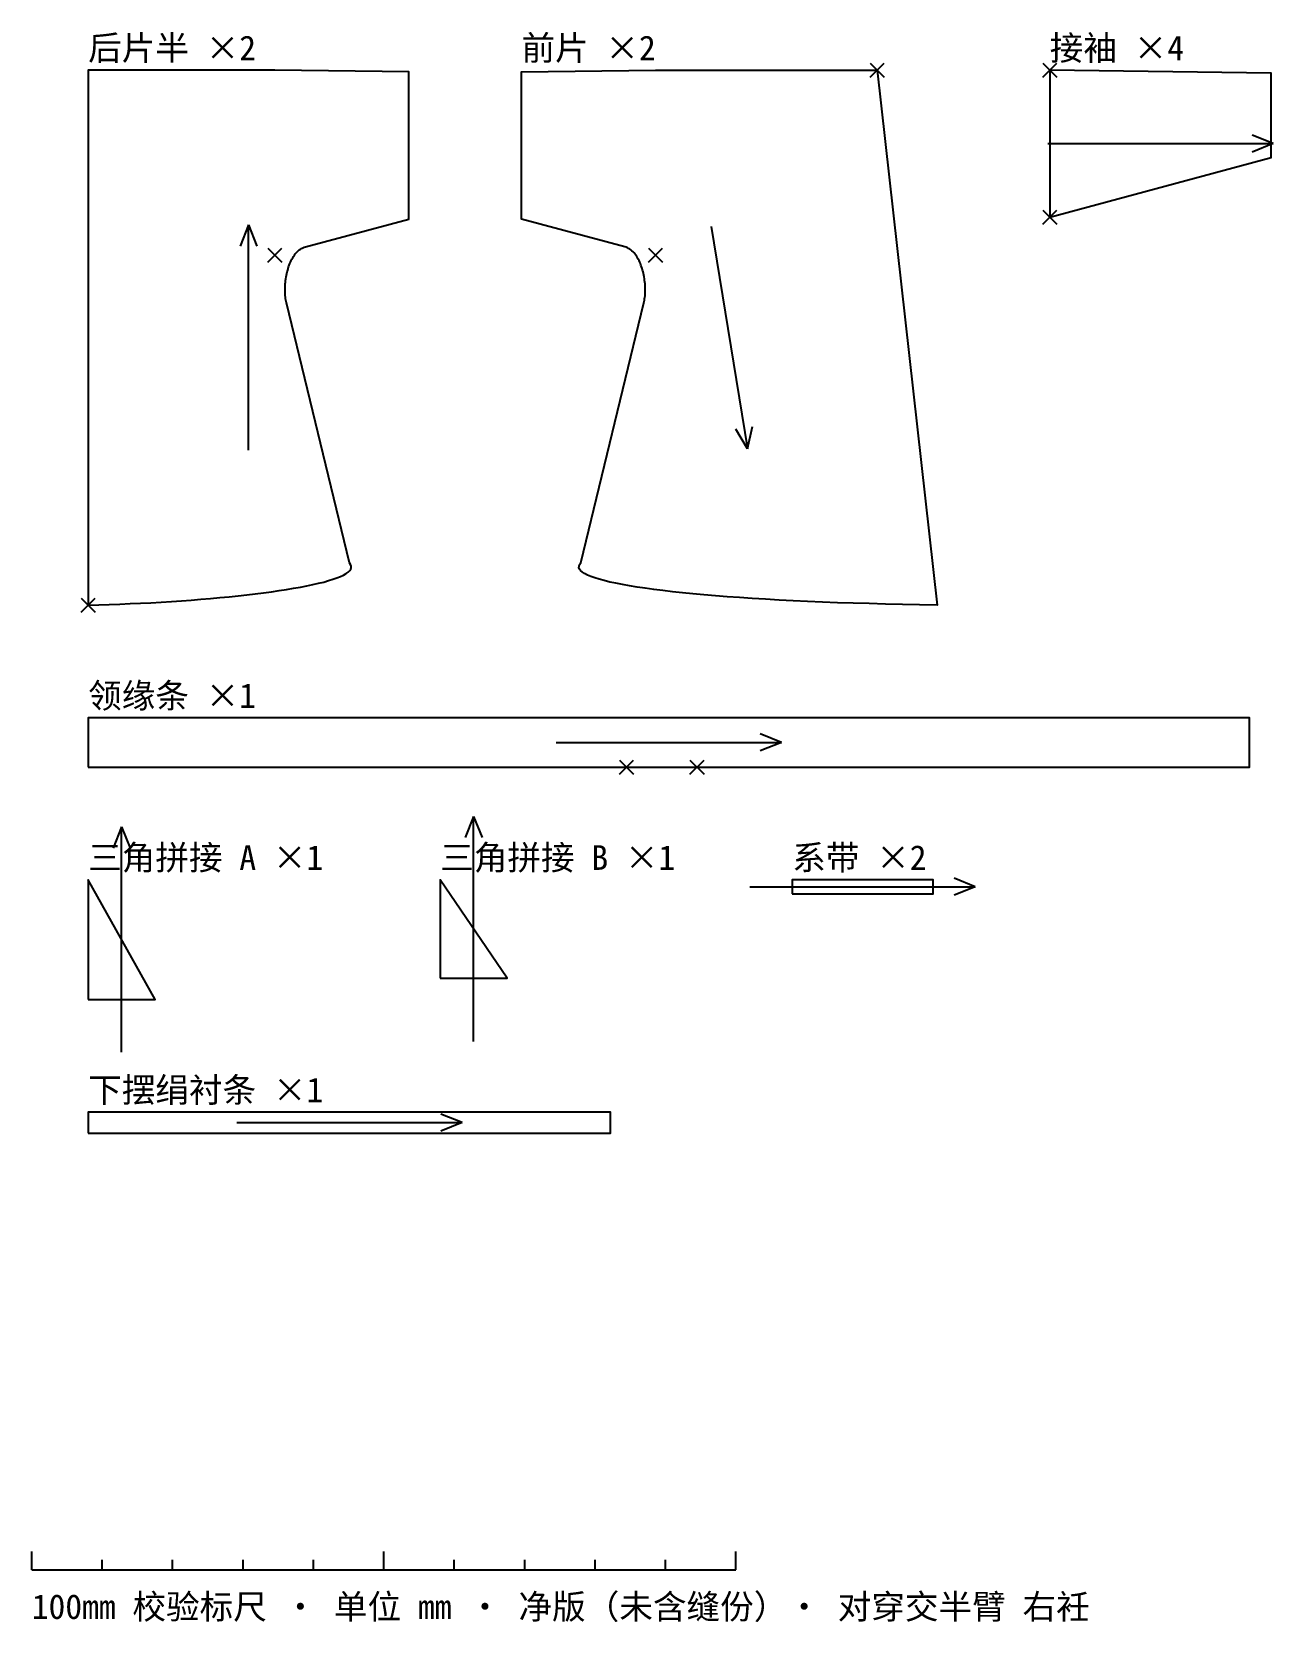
# Model space of a CAD drawing. Header units: millimetres. Extents: x 40 to 1803, y -135 to 2124.
import ezdxf

# ---------------------------------------------------------------- set-up
doc = ezdxf.new("R2010")
doc.units = ezdxf.units.MM
for name, color, linetype in [('CUT_轮廓', 7, 'Continuous'), ('DIM_标注', 4, 'Continuous'), ('GRAIN_布纹', 8, 'Continuous'), ('NOTCH_刀口', 1, 'Continuous'), ('TEXT_文字', 3, 'Continuous')]:
    doc.layers.add(name, color=color, linetype=linetype)
doc.styles.add('CN', font='simsun.ttc')

msp = doc.modelspace()

# ---------------------------------------------------------------- linework, layer by layer
at = {"layer": 'CUT_轮廓'}
for points in [[(120, 1310), (135, 1310.4), (150, 1310.9), (164.9, 1311.5), (179.8, 1312.1), (194.6, 1312.8), (209.2, 1313.5), (223.8, 1314.4), (238.2, 1315.3), (252.4, 1316.2), (266.4, 1317.3), (280.2, 1318.4), (293.8, 1319.5), (307.1, 1320.7), (320.2, 1322), (332.9, 1323.3), (345.3, 1324.6), (357.4, 1326.1), (369.1, 1327.5), (380.5, 1329.1), (391.4, 1330.6), (401.9, 1332.2), (411.9, 1333.9), (421.5, 1335.6), (430.5, 1337.4), (439.1, 1339.2), (447.1, 1341), (454.6, 1342.8), (461.5, 1344.8), (467.7, 1346.7), (473.4, 1348.7), (478.4, 1350.7), (482.8, 1352.7), (486.4, 1354.8), (489.4, 1356.9), (491.6, 1359), (493.1, 1361.2), (493.8, 1363.3), (493.7, 1365.5), (492.7, 1367.8), (491, 1370), (401.5, 1739.2), (401.1, 1741.1), (400.7, 1743.1), (400.4, 1745.2), (400.1, 1747.3), (399.9, 1749.5), (399.7, 1751.8), (399.6, 1754.1), (399.6, 1756.4), (399.6, 1758.8), (399.6, 1761.3), (399.8, 1763.7), (399.9, 1766.2), (400.2, 1768.7), (400.4, 1771.2), (400.8, 1773.6), (401.2, 1776.1), (401.6, 1778.6), (402.2, 1781.1), (402.7, 1783.5), (403.4, 1785.9), (404, 1788.3), (404.8, 1790.6), (405.6, 1792.9), (406.4, 1795.2), (407.4, 1797.3), (408.4, 1799.4), (409.4, 1801.5), (410.5, 1803.4), (411.7, 1805.3), (412.9, 1807.1), (414.2, 1808.8), (415.5, 1810.4), (416.9, 1811.9), (418.4, 1813.3), (419.9, 1814.6), (421.5, 1815.7), (423.1, 1816.7), (424.8, 1817.6), (426.6, 1818.3), (428.5, 1818.9), (575.4, 1858.4), (575.4, 2067.3), (385, 2070), (170, 2070), (120, 2070)], [(1240.8, 2070), (1325.8, 1310), (1300.9, 1310.4), (1276.6, 1310.9), (1252.7, 1311.5), (1229.4, 1312.1), (1206.7, 1312.8), (1184.5, 1313.5), (1162.8, 1314.4), (1141.8, 1315.3), (1121.2, 1316.2), (1101.3, 1317.3), (1082, 1318.4), (1063.3, 1319.5), (1045.2, 1320.7), (1027.7, 1322), (1010.8, 1323.3), (994.6, 1324.6), (979, 1326.1), (964.1, 1327.5), (949.9, 1329.1), (936.3, 1330.6), (923.4, 1332.2), (911.2, 1333.9), (899.7, 1335.6), (888.9, 1337.4), (878.8, 1339.2), (869.5, 1341), (860.9, 1342.8), (853, 1344.8), (845.9, 1346.7), (839.5, 1348.7), (833.9, 1350.7), (829.1, 1352.7), (825.1, 1354.8), (821.9, 1356.9), (819.5, 1359), (817.9, 1361.2), (817.1, 1363.3), (817.2, 1365.5), (818.1, 1367.8), (819.8, 1370), (909.3, 1739.2), (909.7, 1741.1), (910.1, 1743.1), (910.4, 1745.2), (910.7, 1747.3), (910.9, 1749.5), (911.1, 1751.8), (911.2, 1754.1), (911.2, 1756.4), (911.2, 1758.8), (911.2, 1761.3), (911, 1763.7), (910.9, 1766.2), (910.6, 1768.7), (910.4, 1771.2), (910, 1773.6), (909.6, 1776.1), (909.2, 1778.6), (908.6, 1781.1), (908.1, 1783.5), (907.4, 1785.9), (906.8, 1788.3), (906, 1790.6), (905.2, 1792.9), (904.4, 1795.2), (903.4, 1797.3), (902.4, 1799.4), (901.4, 1801.5), (900.3, 1803.4), (899.1, 1805.3), (897.9, 1807.1), (896.6, 1808.8), (895.3, 1810.4), (893.9, 1811.9), (892.4, 1813.3), (890.9, 1814.6), (889.3, 1815.7), (887.7, 1816.7), (886, 1817.6), (884.2, 1818.3), (882.3, 1818.9), (735.4, 1858.4), (735.4, 2067.3), (925.8, 2070), (1240.8, 2070)], [(1485.8, 1861), (1800.4, 1945.6), (1800.4, 2065.6), (1485.8, 2070)], [(120, 1080), (1769.5, 1080), (1769.5, 1150), (120, 1150)], [(120, 750), (215, 750), (120, 920)], [(620, 780), (715, 780), (620, 920)], [(1120, 900), (1320, 900), (1320, 920), (1120, 920)], [(120, 560), (862, 560), (862, 590), (120, 590)]]:
    msp.add_lwpolyline(points, close=True, dxfattribs=at)
at = {"layer": 'DIM_标注'}
for p, q in [((40, -60), (40, -34)), ((540, -60), (540, -34)), ((1040, -60), (1040, -34)), ((40, -60), (1040, -60)), ((140, -60), (140, -46)), ((240, -60), (240, -46)), ((340, -60), (340, -46)), ((440, -60), (440, -46)), ((640, -60), (640, -46)), ((740, -60), (740, -46)), ((840, -60), (840, -46)), ((940, -60), (940, -46))]:
    msp.add_line(p, q, dxfattribs=at)
at = {"layer": 'GRAIN_布纹'}
for p, q in [((1483.1, 1965.5), (1803.1, 1965.5)), ((1803.1, 1965.5), (1773.1, 1977.5)), ((1803.1, 1965.5), (1773.1, 1953.5)), ((347.7, 1850), (335.7, 1820)), ((347.7, 1530), (347.7, 1850)), ((347.7, 1850), (359.7, 1820)), ((1004.7, 1847.9), (1056.5, 1532.1)), ((1056.5, 1532.1), (1039.8, 1559.8)), ((1056.5, 1532.1), (1063.5, 1563.6)), ((784.7, 1115), (1104.7, 1115)), ((1104.7, 1115), (1074.7, 1127)), ((1104.7, 1115), (1074.7, 1103)), ((167.5, 995), (155.5, 965)), ((167.5, 675), (167.5, 995)), ((167.5, 995), (179.5, 965)), ((667.5, 1010), (655.5, 980)), ((667.5, 690), (667.5, 1010)), ((667.5, 1010), (679.5, 980)), ((1060, 910), (1380, 910)), ((1380, 910), (1350, 922)), ((1380, 910), (1350, 898)), ((331, 575), (651, 575)), ((651, 575), (621, 587)), ((651, 575), (621, 563))]:
    msp.add_line(p, q, dxfattribs=at)
at = {"layer": 'NOTCH_刀口'}
for p, q in [((1230.8, 2060), (1250.8, 2080)), ((1230.8, 2080), (1250.8, 2060)), ((1475.8, 2060), (1495.8, 2080)), ((1475.8, 2080), (1495.8, 2060)), ((1475.8, 1851), (1495.8, 1871)), ((1475.8, 1871), (1495.8, 1851)), ((375, 1797.2), (395, 1817.2)), ((375, 1817.2), (395, 1797.2)), ((915.8, 1797.2), (935.8, 1817.2)), ((915.8, 1817.2), (935.8, 1797.2)), ((110, 1300), (130, 1320)), ((110, 1320), (130, 1300)), ((874.7, 1070), (894.7, 1090)), ((874.7, 1090), (894.7, 1070)), ((974.7, 1070), (994.7, 1090)), ((974.7, 1090), (994.7, 1070))]:
    msp.add_line(p, q, dxfattribs=at)

# ---------------------------------------------------------------- texts
at = {"layer": 'TEXT_文字', "style": 'CN'}
for s, p in [('后片半 ×2', (120, 2084)), ('前片 ×2', (735.4, 2084)), ('接袖 ×4', (1485.8, 2084)), ('领缘条 ×1', (120, 1164)), ('三角拼接 A ×1', (120, 934)), ('三角拼接 B ×1', (620, 934)), ('系带 ×2', (1120, 934)), ('下摆绢衬条 ×1', (120, 604)), ('100mm 校验标尺 · 单位 mm · 净版（未含缝份）· 对穿交半臂 右衽', (40, -130))]:
    msp.add_text(s, height=35, dxfattribs=at).set_placement(p)

doc.saveas('drawing.dxf')
